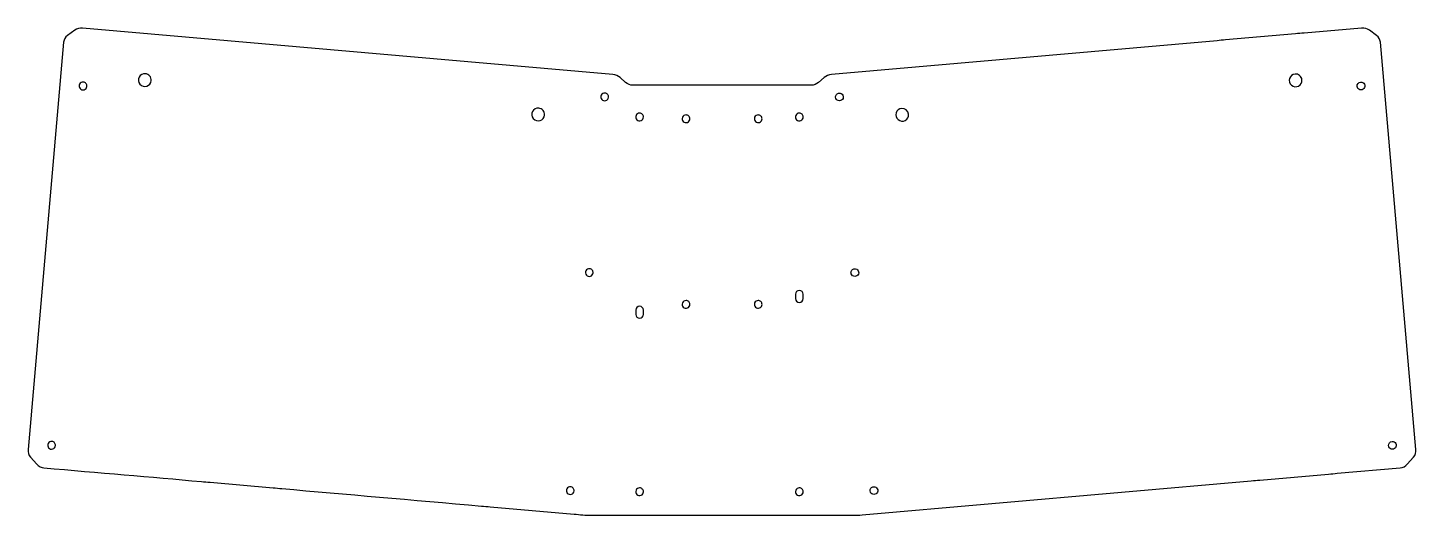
# Model space of a CAD drawing. Extents: x 362 to 704, y -89 to 31.
import ezdxf

# ---------------------------------------------------------------- set-up
doc = ezdxf.new("R2010")
doc.units = 0
doc.layers.add('Layer_1', color=7, linetype='CONTINUOUS')

msp = doc.modelspace()

# ---------------------------------------------------------------- linework, layer by layer
at = {"layer": 'Layer_1', "color": 1}
for p, q in [((506.165108, 19.510748), (375.550993, 30.94028)), ((690.676406, 30.934819), (676.483519, 29.692891)), ((370.910563, 27.447469), (362.1347, -72.894881)), ((373.639577, 30.411708), (371.859887, 29.122612)), ((655.054158, 27.817694), (560.10281, 19.509574)), ((674.374916, 29.508382), (657.162761, 28.002203)), ((694.337811, 29.119423), (692.584817, 30.402111)), ((704.062346, -72.894973), (695.284159, 27.440163)), ((375.770096, 17.604151), (375.770096, 17.604151)), ((391.040241, 19.686837), (391.040241, 19.686837)), ((509.328257, 17.554229), (508.012331, 18.717525)), ((558.251525, 18.720983), (556.908937, 17.547904)), ((674.260359, 19.603304), (674.260359, 19.603304)), ((690.424747, 17.599164), (690.424747, 17.599164)), ((504.27906, 14.916561), (504.27906, 14.916561)), ((555.053623, 16.851604), (511.179507, 16.853229)), ((561.95564, 14.915061), (561.95564, 14.915061)), ((487.943218, 11.208925), (487.943218, 11.208925)), ((577.357383, 11.125392), (577.357383, 11.125392)), ((512.795175, 9.975192), (512.795175, 9.975192)), ((524.233523, 9.534601), (524.233523, 9.534601)), ((542.010933, 9.534601), (542.010933, 9.534601)), ((552.147775, 9.975192), (552.147775, 9.975192)), ((500.494987, -28.335626), (500.494987, -28.335626)), ((565.739713, -28.337126), (565.739713, -28.337126)), ((552.147695, -33.695568), (552.147695, -33.695568)), ((512.795065, -37.597138), (512.795065, -37.597138)), ((524.233523, -36.180449), (524.233523, -36.180449)), ((542.010933, -36.180449), (542.010933, -36.180449)), ((551.197885, -34.645898), (551.197885, -35.704228)), ((553.098025, -35.704228), (553.098025, -34.645898)), ((511.845245, -38.547468), (511.845245, -39.605798)), ((513.745395, -39.605798), (513.745395, -38.547468)), ((368.027752, -70.891308), (368.027752, -70.891308)), ((698.16709, -70.896295), (698.16709, -70.896295)), ((362.74472, -74.740989), (364.316379, -76.513083)), ((701.91453, -76.489536), (703.454605, -74.743064)), ((684.641853, -78.736439), (700.160262, -77.375743)), ((406.968402, -80.937792), (422.548757, -82.302668)), ((495.795709, -82.048657), (495.795709, -82.048657)), ((567.600342, -88.966377), (663.476406, -80.591559)), ((570.438991, -82.050157), (570.438991, -82.050157)), ((665.58501, -80.40706), (682.533278, -78.921267)), ((512.795175, -82.326418), (512.795175, -82.326418)), ((552.147775, -82.326418), (552.147775, -82.326418)), ((475.968927, -86.97156), (496.675117, -88.785861)), ((500.745575, -89.049972), (565.487697, -89.058326)), ((567.60034, -88.966347), (567.600342, -88.966377))]:
    msp.add_line(p, q, dxfattribs=at)
for points in [[(375.550993, 30.94028), (374.871012, 30.999786), (374.192375, 30.81212), (373.639577, 30.411708)], [(692.584817, 30.402111), (692.034213, 30.804995), (691.35607, 30.99429), (690.676406, 30.934819)], [(371.859887, 29.122612), (371.315512, 28.728305), (370.969129, 28.11709), (370.910563, 27.447469)], [(657.162761, 28.002203), (656.459893, 27.940697), (655.757026, 27.879194), (655.054158, 27.817694)], [(676.483519, 29.692891), (675.780651, 29.63139), (675.077783, 29.569887), (674.374916, 29.508382)], [(695.284159, 27.440163), (695.22554, 28.110167), (694.88059, 28.722267), (694.337811, 29.119423)], [(375.770096, 17.604151), (375.387319, 17.637639), (375.022059, 17.437251), (374.844637, 17.096427)], [(376.41504, 17.268414), (376.253086, 17.461423), (376.021093, 17.582191), (375.770096, 17.604151)], [(376.633683, 16.574968), (376.655642, 16.825965), (376.576994, 17.075405), (376.41504, 17.268414)], [(389.515671, 18.850429), (389.223391, 18.288966), (389.298109, 17.606723), (389.704983, 17.12183)], [(391.040241, 19.686837), (390.409667, 19.742005), (389.80795, 19.411892), (389.515671, 18.850429)], [(389.704983, 17.12183), (390.111857, 16.636936), (390.77076, 16.444883), (391.374447, 16.635225)], [(392.102702, 19.133755), (391.835904, 19.451712), (391.453726, 19.650662), (391.040241, 19.686837)], [(391.374447, 16.635225), (391.978134, 16.825567), (392.407719, 17.360819), (392.462888, 17.991394)], [(392.462888, 17.991394), (392.499063, 18.404878), (392.3695, 18.815798), (392.102702, 19.133755)], [(508.012331, 18.717525), (507.497337, 19.17279), (506.849867, 19.450823), (506.165108, 19.510748)], [(511.179507, 16.853229), (510.497574, 16.853256), (509.839173, 17.102568), (509.328257, 17.554229)], [(556.908937, 17.547904), (556.395118, 17.098967), (555.735939, 16.851576), (555.053623, 16.851604)], [(560.10281, 19.509574), (559.417715, 19.44963), (558.769407, 19.173471), (558.251525, 18.720983)], [(672.904191, 18.514864), (672.713849, 17.911177), (672.905902, 17.252274), (673.390795, 16.8454)], [(674.260359, 19.603304), (673.629785, 19.548136), (673.094533, 19.118551), (672.904191, 18.514864)], [(675.402721, 19.243119), (675.084763, 19.509917), (674.673844, 19.63948), (674.260359, 19.603304)], [(675.119395, 16.656087), (675.680858, 16.948367), (676.010971, 17.550084), (675.955803, 18.180658)], [(675.955803, 18.180658), (675.919628, 18.594143), (675.720678, 18.976321), (675.402721, 19.243119)], [(689.561159, 16.569981), (689.515431, 17.092655), (689.902072, 17.553436), (690.424747, 17.599164)], [(690.424747, 17.599164), (690.807524, 17.632652), (691.172783, 17.432264), (691.350205, 17.09144)], [(374.844637, 17.096427), (374.667215, 16.755602), (374.712571, 16.341461), (374.959555, 16.047117)], [(374.959555, 16.047117), (375.20654, 15.752773), (375.606513, 15.636191), (375.972968, 15.751734)], [(375.972968, 15.751734), (376.339424, 15.867277), (376.600194, 16.192191), (376.633683, 16.574968)], [(503.353601, 14.408837), (503.176179, 14.068012), (503.221535, 13.653871), (503.468519, 13.359527)], [(504.27906, 14.916561), (503.896283, 14.950049), (503.531023, 14.749661), (503.353601, 14.408837)], [(504.924004, 14.580824), (504.76205, 14.773833), (504.530057, 14.894601), (504.27906, 14.916561)], [(504.481932, 13.064144), (504.848388, 13.179687), (505.109158, 13.504601), (505.142647, 13.887378)], [(505.142647, 13.887378), (505.164606, 14.138375), (505.085958, 14.387815), (504.924004, 14.580824)], [(561.092053, 13.885878), (561.070094, 14.136875), (561.148742, 14.386315), (561.310696, 14.579324)], [(561.752768, 13.062644), (561.386312, 13.178187), (561.125542, 13.503101), (561.092053, 13.885878)], [(561.310696, 14.579324), (561.47265, 14.772333), (561.704643, 14.893101), (561.95564, 14.915061)], [(561.95564, 14.915061), (562.338417, 14.948549), (562.703677, 14.748161), (562.881099, 14.407337)], [(562.881099, 14.407337), (563.058521, 14.066512), (563.013165, 13.652371), (562.766181, 13.358027)], [(673.390795, 16.8454), (673.875689, 16.438526), (674.557931, 16.363808), (675.119395, 16.656087)], [(690.221874, 15.746747), (689.855418, 15.86229), (689.594648, 16.187203), (689.561159, 16.569981)], [(691.235287, 16.04213), (690.988303, 15.747786), (690.588329, 15.631204), (690.221874, 15.746747)], [(691.350205, 17.09144), (691.527627, 16.750615), (691.482271, 16.336474), (691.235287, 16.04213)], [(486.418647, 10.372517), (486.126368, 9.811054), (486.201086, 9.128811), (486.607959, 8.643918)], [(487.943218, 11.208925), (487.312643, 11.264093), (486.710926, 10.93398), (486.418647, 10.372517)], [(489.005679, 10.655843), (488.738881, 10.9738), (488.356702, 11.17275), (487.943218, 11.208925)], [(489.365864, 9.513482), (489.402039, 9.926966), (489.272477, 10.337886), (489.005679, 10.655843)], [(503.468519, 13.359527), (503.715504, 13.065183), (504.115477, 12.948601), (504.481932, 13.064144)], [(562.766181, 13.358027), (562.519196, 13.063683), (562.119223, 12.947101), (561.752768, 13.062644)], [(577.357383, 11.125392), (576.726808, 11.070224), (576.191556, 10.640639), (576.001215, 10.036952)], [(579.052826, 9.702746), (578.977496, 10.563783), (578.21842, 11.200723), (577.357383, 11.125392)], [(486.607959, 8.643918), (487.014833, 8.159024), (487.673737, 7.966971), (488.277424, 8.157313)], [(488.277424, 8.157313), (488.881111, 8.347655), (489.310696, 8.882907), (489.365864, 9.513482)], [(511.91749, 9.388742), (511.770448, 9.033751), (511.851726, 8.625139), (512.123424, 8.353441)], [(512.795175, 9.975192), (512.410936, 9.975192), (512.064532, 9.743732), (511.91749, 9.388742)], [(512.123424, 8.353441), (512.395122, 8.081743), (512.803734, 8.000465), (513.158724, 8.147507)], [(513.466927, 9.696944), (513.288767, 9.875103), (513.047131, 9.975192), (512.795175, 9.975192)], [(513.158724, 8.147507), (513.513715, 8.294549), (513.745175, 8.640953), (513.745175, 9.025192)], [(513.745175, 9.025192), (513.745175, 9.277148), (513.645086, 9.518784), (513.466927, 9.696944)], [(523.355838, 8.94815), (523.208796, 8.59316), (523.290074, 8.184548), (523.561772, 7.91285)], [(524.233523, 9.534601), (523.849284, 9.534601), (523.50288, 9.303141), (523.355838, 8.94815)], [(523.561772, 7.91285), (523.83347, 7.641152), (524.242082, 7.559874), (524.597073, 7.706916)], [(524.905275, 9.256353), (524.727115, 9.434512), (524.485479, 9.534601), (524.233523, 9.534601)], [(524.597073, 7.706916), (524.952063, 7.853958), (525.183523, 8.200362), (525.183523, 8.584601)], [(525.183523, 8.584601), (525.183523, 8.836557), (525.083434, 9.078193), (524.905275, 9.256353)], [(541.133248, 8.94815), (540.986206, 8.59316), (541.067484, 8.184548), (541.339182, 7.91285)], [(542.010933, 9.534601), (541.626694, 9.534601), (541.28029, 9.303141), (541.133248, 8.94815)], [(541.339182, 7.91285), (541.61088, 7.641152), (542.019492, 7.559874), (542.374483, 7.706916)], [(542.682685, 9.256353), (542.504525, 9.434512), (542.262889, 9.534601), (542.010933, 9.534601)], [(542.374483, 7.706916), (542.729473, 7.853958), (542.960933, 8.200362), (542.960933, 8.584601)], [(542.960933, 8.584601), (542.960933, 8.836557), (542.860844, 9.078193), (542.682685, 9.256353)], [(551.27009, 9.388742), (551.123048, 9.033751), (551.204326, 8.625139), (551.476024, 8.353441)], [(552.147775, 9.975192), (551.763536, 9.975192), (551.417132, 9.743732), (551.27009, 9.388742)], [(551.476024, 8.353441), (551.747722, 8.081743), (552.156334, 8.000465), (552.511324, 8.147507)], [(552.819527, 9.696944), (552.641367, 9.875103), (552.399731, 9.975192), (552.147775, 9.975192)], [(552.511324, 8.147507), (552.866315, 8.294549), (553.097775, 8.640953), (553.097775, 9.025192)], [(553.097775, 9.025192), (553.097775, 9.277148), (552.997686, 9.518784), (552.819527, 9.696944)], [(576.001215, 10.036952), (575.810873, 9.433265), (576.002926, 8.774362), (576.487819, 8.367488)], [(576.487819, 8.367488), (576.972712, 7.960614), (577.654955, 7.885896), (578.216418, 8.178176)], [(578.216418, 8.178176), (578.777881, 8.470455), (579.107995, 9.072172), (579.052826, 9.702746)], [(499.569528, -28.84335), (499.392106, -29.184174), (499.437462, -29.598315), (499.684446, -29.89266)], [(500.494987, -28.335626), (500.11221, -28.302137), (499.74695, -28.502526), (499.569528, -28.84335)], [(499.684446, -29.89266), (499.931431, -30.187004), (500.331404, -30.303586), (500.697859, -30.188043)], [(501.139931, -28.671363), (500.977977, -28.478354), (500.745984, -28.357585), (500.494987, -28.335626)], [(500.697859, -30.188043), (501.064315, -30.0725), (501.325085, -29.747586), (501.358574, -29.364809)], [(501.358574, -29.364809), (501.380533, -29.113812), (501.301885, -28.864372), (501.139931, -28.671363)], [(564.876126, -29.366309), (564.854167, -29.115312), (564.932815, -28.865872), (565.094769, -28.672863)], [(565.536841, -30.189543), (565.170385, -30.074), (564.909615, -29.749086), (564.876126, -29.366309)], [(565.094769, -28.672863), (565.256723, -28.479854), (565.488716, -28.359085), (565.739713, -28.337126)], [(566.550254, -29.89416), (566.303269, -30.188504), (565.903296, -30.305086), (565.536841, -30.189543)], [(565.739713, -28.337126), (566.12249, -28.303637), (566.48775, -28.504026), (566.665172, -28.84485)], [(566.665172, -28.84485), (566.842594, -29.185674), (566.797238, -29.599815), (566.550254, -29.89416)], [(552.147695, -33.695568), (551.622965, -33.695668), (551.197705, -34.121168), (551.197885, -34.645898)], [(553.098025, -34.645898), (553.098205, -34.120968), (552.672625, -33.695388), (552.147695, -33.695568)], [(512.795065, -37.597138), (512.270335, -37.597238), (511.845065, -38.022738), (511.845245, -38.547468)], [(513.745395, -38.547468), (513.745575, -38.022538), (513.319995, -37.596958), (512.795065, -37.597138)], [(523.355838, -36.7669), (523.208796, -37.12189), (523.290074, -37.530502), (523.561772, -37.8022)], [(524.233523, -36.180449), (523.849284, -36.180449), (523.50288, -36.411909), (523.355838, -36.7669)], [(524.905275, -36.458697), (524.727115, -36.280538), (524.485479, -36.180449), (524.233523, -36.180449)], [(524.597073, -38.008134), (524.952063, -37.861092), (525.183523, -37.514688), (525.183523, -37.130449)], [(525.183523, -37.130449), (525.183523, -36.878493), (525.083434, -36.636857), (524.905275, -36.458697)], [(541.133248, -36.7669), (540.986206, -37.12189), (541.067484, -37.530502), (541.339182, -37.8022)], [(542.010933, -36.180449), (541.626694, -36.180449), (541.28029, -36.411909), (541.133248, -36.7669)], [(542.682685, -36.458697), (542.504525, -36.280538), (542.262889, -36.180449), (542.010933, -36.180449)], [(542.374483, -38.008134), (542.729473, -37.861092), (542.960933, -37.514688), (542.960933, -37.130449)], [(542.960933, -37.130449), (542.960933, -36.878493), (542.860844, -36.636857), (542.682685, -36.458697)], [(551.197885, -35.704228), (551.197985, -36.228748), (551.623175, -36.653938), (552.147695, -36.654038)], [(552.147695, -36.654038), (552.672425, -36.654218), (553.097925, -36.228958), (553.098025, -35.704228)], [(511.845245, -39.605798), (511.845345, -40.130328), (512.270535, -40.555508), (512.795065, -40.555608)], [(512.795065, -40.555608), (513.319795, -40.555788), (513.745295, -40.130528), (513.745395, -39.605798)], [(523.561772, -37.8022), (523.83347, -38.073898), (524.242082, -38.155176), (524.597073, -38.008134)], [(541.339182, -37.8022), (541.61088, -38.073898), (542.019492, -38.155176), (542.374483, -38.008134)], [(367.102294, -71.399032), (366.924872, -71.739856), (366.970228, -72.153997), (367.217212, -72.448342)], [(368.027752, -70.891308), (367.644975, -70.857819), (367.279716, -71.058207), (367.102294, -71.399032)], [(368.672697, -71.227045), (368.510743, -71.034035), (368.278749, -70.913267), (368.027752, -70.891308)], [(368.89134, -71.920491), (368.913299, -71.669494), (368.834651, -71.420054), (368.672697, -71.227045)], [(697.303502, -71.925478), (697.257774, -71.402804), (697.644416, -70.942023), (698.16709, -70.896295)], [(698.16709, -70.896295), (698.549867, -70.862806), (698.915126, -71.063195), (699.092548, -71.404019)], [(699.092548, -71.404019), (699.26997, -71.744843), (699.224614, -72.158984), (698.97763, -72.453329)], [(362.1347, -72.894881), (362.075835, -73.567918), (362.296438, -74.235532), (362.74472, -74.740989)], [(367.217212, -72.448342), (367.464196, -72.742686), (367.86417, -72.859267), (368.230625, -72.743724)], [(368.230625, -72.743724), (368.597081, -72.628181), (368.857851, -72.303268), (368.89134, -71.920491)], [(697.964217, -72.748712), (697.597762, -72.633169), (697.336991, -72.308255), (697.303502, -71.925478)], [(698.97763, -72.453329), (698.730646, -72.747673), (698.330673, -72.864255), (697.964217, -72.748712)], [(703.454605, -74.743064), (703.901589, -74.236178), (704.121246, -73.568219), (704.062346, -72.894973)], [(364.316379, -76.513083), (364.704208, -76.950386), (365.490726, -77.345249), (366.073095, -77.395082)], [(366.073095, -77.395082), (379.577912, -78.550677), (392.317986, -79.657247), (404.859797, -80.753287)], [(700.160262, -77.375743), (700.837078, -77.316413), (701.465169, -76.999119), (701.91453, -76.489536)], [(404.859797, -80.753287), (405.442078, -80.804171), (406.386131, -80.886786), (406.968402, -80.937792)], [(495.795709, -82.048657), (495.412932, -82.015169), (495.047673, -82.215557), (494.870251, -82.556381)], [(496.440654, -82.384394), (496.2787, -82.191385), (496.046706, -82.070617), (495.795709, -82.048657)], [(569.794046, -82.385894), (569.956, -82.192885), (570.187994, -82.072117), (570.438991, -82.050157)], [(570.438991, -82.050157), (570.821768, -82.016669), (571.187027, -82.217057), (571.364449, -82.557881)], [(663.476406, -80.591559), (664.179283, -80.530163), (664.882151, -80.468663), (665.58501, -80.40706)], [(682.533278, -78.921267), (683.236136, -78.859662), (683.938995, -78.798053), (684.641853, -78.736439)], [(422.548757, -82.302668), (423.131028, -82.353674), (424.075063, -82.436431), (424.657331, -82.487517)], [(424.657331, -82.487517), (440.526212, -83.879791), (456.539644, -85.286201), (473.860258, -86.787804)], [(494.870251, -82.556381), (494.692829, -82.897206), (494.738185, -83.311347), (494.985169, -83.605691)], [(494.985169, -83.605691), (495.232153, -83.900035), (495.632126, -84.016617), (495.998582, -83.901074)], [(495.998582, -83.901074), (496.365037, -83.785531), (496.625808, -83.460618), (496.659296, -83.07784)], [(496.659296, -83.07784), (496.681256, -82.826843), (496.602608, -82.577403), (496.440654, -82.384394)], [(511.91749, -82.912868), (511.770448, -83.267859), (511.851726, -83.676471), (512.123424, -83.948169)], [(512.795175, -82.326418), (512.410936, -82.326418), (512.064532, -82.557878), (511.91749, -82.912868)], [(512.123424, -83.948169), (512.395122, -84.219867), (512.803734, -84.301145), (513.158724, -84.154103)], [(513.466927, -82.604666), (513.288767, -82.426507), (513.047131, -82.326418), (512.795175, -82.326418)], [(513.158724, -84.154103), (513.513715, -84.007061), (513.745175, -83.660657), (513.745175, -83.276418)], [(513.745175, -83.276418), (513.745175, -83.024462), (513.645086, -82.782826), (513.466927, -82.604666)], [(551.27009, -82.912868), (551.123048, -83.267859), (551.204326, -83.676471), (551.476024, -83.948169)], [(552.147775, -82.326418), (551.763536, -82.326418), (551.417132, -82.557878), (551.27009, -82.912868)], [(551.476024, -83.948169), (551.747722, -84.219867), (552.156334, -84.301145), (552.511324, -84.154103)], [(552.819527, -82.604666), (552.641367, -82.426507), (552.399731, -82.326418), (552.147775, -82.326418)], [(552.511324, -84.154103), (552.866315, -84.007061), (553.097775, -83.660657), (553.097775, -83.276418)], [(553.097775, -83.276418), (553.097775, -83.024462), (552.997686, -82.782826), (552.819527, -82.604666)], [(569.575404, -83.07934), (569.553444, -82.828343), (569.632092, -82.578903), (569.794046, -82.385894)], [(570.236118, -83.902574), (569.869663, -83.787031), (569.608892, -83.462118), (569.575404, -83.07934)], [(571.249531, -83.607191), (571.002547, -83.901535), (570.602574, -84.018117), (570.236118, -83.902574)], [(571.364449, -82.557881), (571.541871, -82.898706), (571.496515, -83.312847), (571.249531, -83.607191)], [(473.860258, -86.787804), (474.442573, -86.838284), (475.386655, -86.920545), (475.968927, -86.97156)], [(496.675117, -88.785861), (497.377981, -88.847445), (498.080843, -88.909037), (498.783705, -88.970638)], [(498.783705, -88.970638), (499.436196, -89.025618), (500.090776, -89.052088), (500.745575, -89.049972)], [(565.487697, -89.058326), (566.192914, -89.05841), (566.897798, -89.027721), (567.60034, -88.966347)]]:
    msp.add_open_spline(points, degree=3, dxfattribs=at)

doc.saveas('drawing.dxf')
